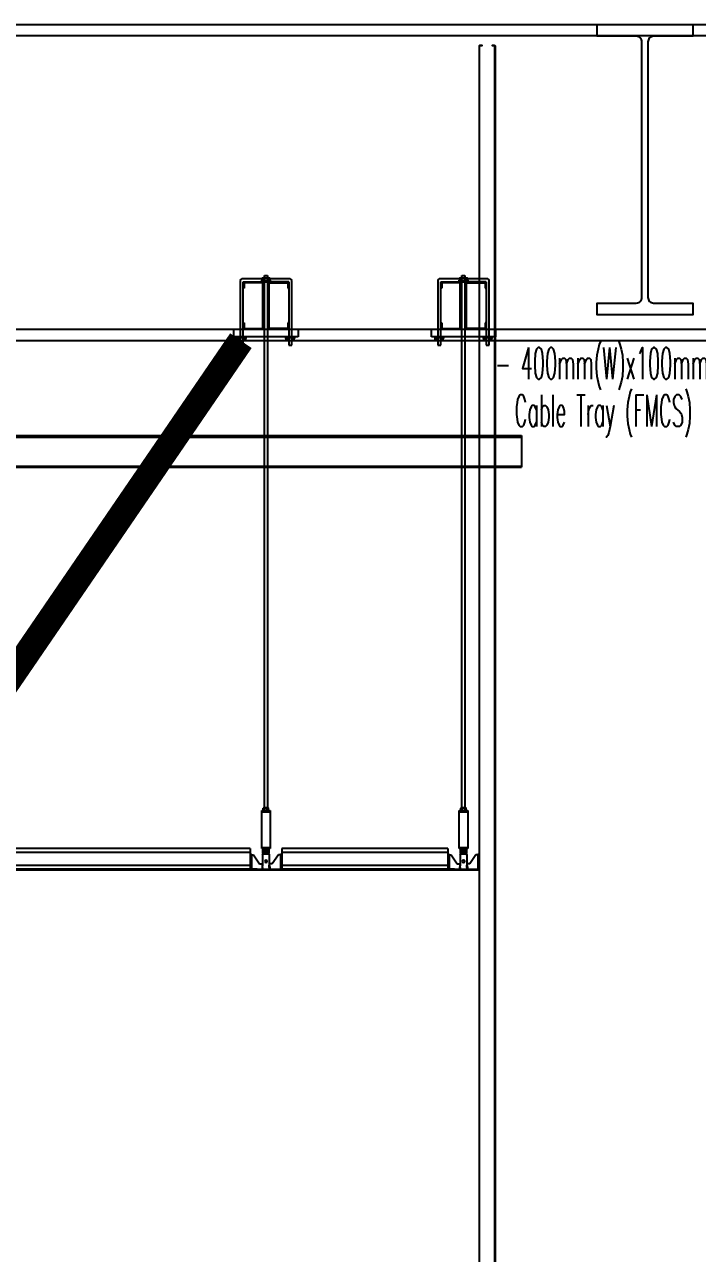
# Model space of a CAD drawing. Header units: millimetres. Extents: x -32710 to 654186, y -254124 to 420220.
# Drawn here: x 266636 to 268766, y 389838 to 393725 of the extents above; entities that cross this region are included whole.
import ezdxf
from ezdxf.enums import TextEntityAlignment as Align
from ezdxf.xclip import XClip

# ---------------------------------------------------------------- set-up
doc = ezdxf.new("R2010")
doc.units = ezdxf.units.MM
doc.header["$LTSCALE"] = 1000
for name, color, linetype in [('A-WALL-F1', 190, 'Continuous'), ('M-PIPE-E11-HV&LV&ELV', 22, 'Continuous'), ('M-TXT', 3, 'Continuous'), ('TPH12-SEC-@E$0$KABE1', 252, 'Continuous'), ('TPH12-SEC-@E$0$STEEL2', 252, 'Continuous'), ('TPH12-SEC-@E$0$STEEL3', 252, 'Continuous'), ('YFSHI-02(E-LINE)$0$SH-LINE-10', 10, 'Continuous'), ('YFSHI-02(E-LINE)$0$SH-LINE-130', 130, 'Continuous'), ('YFSHI-02(E-LINE)$0$SH-LINE-82', 82, 'Continuous')]:
    doc.layers.add(name, color=color, linetype=linetype)
doc.styles.add('aa-txt', font='simplex.shx', dxfattribs={"width": 0.7, "bigfont": 'chineset.shx'})

# ---------------------------------------------------------------- blocks, each defined once
blk = doc.blocks.new('TPH12-SEC-@E')
at = {"layer": 'TPH12-SEC-@E$0$KABE1'}
blk.add_line((47000, 393725), (273000, 393725), dxfattribs=at)
at = {"layer": 'TPH12-SEC-@E$0$STEEL2'}
blk.add_lwpolyline([(268448.5, 393725), (268751.5, 393725), (268751.5, 393688), (268627.5, 393688, 0.414214), (268609.5, 393670), (268609.5, 392862, 0.414214), (268627.5, 392844), (268751.5, 392844), (268751.5, 392807), (268448.5, 392807), (268448.5, 392844), (268572.5, 392844, 0.414214), (268590.5, 392862), (268590.5, 393670, 0.414214), (268572.5, 393688), (268448.5, 393688)], format="xyb", close=True, dxfattribs=at)
at = {"layer": 'TPH12-SEC-@E$0$STEEL3', "linetype": 'Continuous'}
for p, q in [((272350, 393689), (264750, 393689)), ((264750, 392761), (272350, 392761)), ((272350, 392725), (264750, 392725))]:
    blk.add_line(p, q, dxfattribs=at)
blk = doc.blocks.new('YFSHI-02(E-LINE)$0$CEILING-A')
for p, q in [((-110, 6.8), (-110, 0)), ((-110, 6.8), (0, 6.8)), ((-110, 5.57), (0, 5.57)), ((0, 6.8), (0, 0)), ((-110, 1.52), (0, 1.52)), ((-110, 0.28), (0, 0.28)), ((-110, 0), (0, 0))]:
    blk.add_line(p, q)
blk = doc.blocks.new('YFSHI-02(E-LINE)$0$1')
for p, q in [((0.45, 5.1), (0, 5.1)), ((0, 5.1), (0, 0)), ((0.45, 4.8), (0.45, 5.1)), ((0.45, 4.8), (1.05, 4.8)), ((0.45, 4.8), (0.45, 0.28)), ((1.05, 4.8), (3, 2.05)), ((3.95, 4.8), (3.95, 2.05)), ((4.25, 5.1), (5.75, 5.1)), ((6.05, 4.8), (6.05, 2.05)), ((8.95, 4.8), (7, 2.05)), ((9.55, 4.8), (8.95, 4.8)), ((9.55, 4.8), (9.55, 5.1)), ((9.55, 5.1), (10, 5.1)), ((9.55, 4.8), (9.55, 0.33)), ((10, 5.1), (10, 0)), ((9.4, 0.33), (0, 0.33)), ((0, 0.25), (5.68, 0.25)), ((0, 0), (10, 0)), ((2.2, 0), (5, 0)), ((3, 2.05), (3.95, 2.05)), ((3.95, 1.55), (3.75, 0.88)), ((3.75, 0.88), (3.95, 0.88)), ((3.75, 0.88), (3.75, 0.25)), ((3.95, 2.05), (3.95, 1.55)), ((3.95, 0.88), (3.95, 1.55)), ((3.95, 0.88), (3.95, 0.45)), ((10, 0.25), (4.32, 0.25)), ((7, 2.05), (6.05, 2.05)), ((6.05, 2.05), (6.05, 1.55)), ((6.05, 1.55), (6.25, 0.88)), ((6.05, 0.88), (6.05, 1.55)), ((6.25, 0.88), (6.05, 0.88)), ((6.05, 0.88), (6.05, 0.45)), ((6.25, 0.88), (6.25, 0.25)), ((7.8, 0.33), (10, 0.33))]:
    blk.add_line(p, q)
blk.add_lwpolyline([(4.3, 5.1), (4.3, 5.4, 0.414214), (4.2, 5.5), (3.96, 5.5, -0.414214), (3.94, 5.52), (3.94, 6.76, -0.414214), (3.98, 6.8), (4.46, 6.8, -0.414214), (4.5, 6.76), (4.5, 6.42, -0.414214), (4.48, 6.4), (4.18, 6.4, 0.414214), (4.16, 6.38), (4.16, 5.8, 0.414214), (4.26, 5.7), (5.74, 5.7, 0.414214), (5.84, 5.8), (5.84, 6.38, 0.414214), (5.82, 6.4), (5.52, 6.4, -0.414214), (5.5, 6.42), (5.5, 6.76, -0.414214), (5.54, 6.8), (6.02, 6.8, -0.414214), (6.06, 6.76), (6.06, 5.52, -0.414214), (6.04, 5.5), (5.8, 5.5, 0.414214), (5.7, 5.4), (5.7, 5.1)], format="xyb")
blk.add_lwpolyline([(4.52, 5.5, 0.414214), (4.42, 5.4), (4.42, 5.2, 0.414214), (4.52, 5.1), (5.48, 5.1, 0.414214), (5.58, 5.2), (5.58, 5.4, 0.414214), (5.48, 5.5)], format="xyb", close=True)
blk.add_circle((5, 2.8), 0.41)
for centre, radius, start, end in [((4.25, 4.8), 0.3, 90, 180), ((5.75, 4.8), 0.3, 0, 90), ((3.75, 0.45), 0.2, 270, 0), ((6.25, 0.45), 0.2, 180, 270)]:
    blk.add_arc(centre, radius, start, end)
blk = doc.blocks.new('YFSHI-02(E-LINE)')
at = {"layer": 'YFSHI-02(E-LINE)$0$SH-LINE-10'}
for p, q in [((267318.5, 392915.5), (267318.5, 392711.3)), ((267476.5, 392920.5), (267323.5, 392920.5)), ((267328, 392711.3), (267328, 392911)), ((267328, 392911), (267472, 392911)), ((267416.5, 392913.1), (267383.5, 392913.1)), ((267383.5, 392911), (267383.5, 392913.1)), ((267416.5, 392911), (267383.5, 392911)), ((267387.3, 392921.8), (267387.3, 392914.3)), ((267387.3, 392921.8), (267387.3, 392914.3)), ((267411.7, 392923), (267388.3, 392923)), ((267411.7, 392923), (267388.3, 392923)), ((267390.7, 392922.7), (267388.3, 392922.7)), ((267390.7, 392922.7), (267388.3, 392922.7)), ((267390.7, 392913.4), (267388.3, 392913.4)), ((267390.7, 392913.4), (267388.3, 392913.4)), ((267411.7, 392913.1), (267388.3, 392913.1)), ((267393.2, 392921.8), (267393.2, 392914.3)), ((267393.2, 392921.8), (267393.2, 392914.3)), ((267395.2, 391247), (267395.2, 392931)), ((267395.2, 392931), (267404.8, 392931)), ((267403.5, 392922.7), (267396.5, 392922.7)), ((267403.5, 392922.7), (267396.5, 392922.7)), ((267403.5, 392913.4), (267396.5, 392913.4)), ((267403.5, 392913.4), (267396.5, 392913.4)), ((267404.8, 392931), (267404.8, 391247)), ((267406.8, 392921.8), (267406.8, 392914.3)), ((267406.8, 392921.8), (267406.8, 392914.3)), ((267409.3, 392922.7), (267411.7, 392922.7)), ((267409.3, 392922.7), (267411.7, 392922.7)), ((267409.3, 392913.4), (267411.7, 392913.4)), ((267409.3, 392913.4), (267411.7, 392913.4)), ((267412.7, 392921.8), (267412.7, 392914.3)), ((267412.7, 392921.8), (267412.7, 392914.3)), ((267416.5, 392911), (267416.5, 392913.1)), ((267472, 392911), (267472, 392711.3)), ((267481.5, 392737.3), (267481.5, 392915.5)), ((267943.9, 392915.5, 0), (267943.9, 392711.3, 0)), ((268102, 392920.5, 0), (267948.9, 392920.5, 0)), ((267953.4, 392711.3, 0), (267953.4, 392911, 0)), ((267953.4, 392911, 0), (268097.4, 392911, 0)), ((268042, 392913.1, 0), (268008.9, 392913.1, 0)), ((268008.9, 392911, 0), (268008.9, 392913.1, 0)), ((268042, 392911, 0), (268008.9, 392911, 0)), ((268012.8, 392921.8, 0), (268012.8, 392914.3, 0)), ((268012.8, 392921.8, 0), (268012.8, 392914.3, 0)), ((268037.2, 392923, 0), (268013.7, 392923, 0)), ((268037.2, 392923, 0), (268013.7, 392923, 0)), ((268037.2, 392913.1, 0), (268013.7, 392913.1, 0)), ((268016.2, 392922.7, 0), (268013.8, 392922.7, 0)), ((268016.2, 392922.7, 0), (268013.8, 392922.7, 0)), ((268016.2, 392913.4, 0), (268013.8, 392913.4, 0)), ((268016.2, 392913.4, 0), (268013.8, 392913.4, 0)), ((268018.6, 392921.8, 0), (268018.6, 392914.3, 0)), ((268018.6, 392921.8, 0), (268018.6, 392914.3, 0)), ((268020.7, 391247, 0), (268020.7, 392931, 0)), ((268020.7, 392931, 0), (268030.2, 392931, 0)), ((268029, 392922.7, 0), (268021.9, 392922.7, 0)), ((268029, 392922.7, 0), (268021.9, 392922.7, 0)), ((268029, 392913.4, 0), (268021.9, 392913.4, 0)), ((268029, 392913.4, 0), (268021.9, 392913.4, 0)), ((268030.2, 392931, 0), (268030.2, 391247, 0)), ((268032.3, 392921.8, 0), (268032.3, 392914.3, 0)), ((268032.3, 392921.8, 0), (268032.3, 392914.3, 0)), ((268034.7, 392922.7, 0), (268037.1, 392922.7, 0)), ((268034.7, 392922.7, 0), (268037.1, 392922.7, 0)), ((268034.7, 392913.4, 0), (268037.1, 392913.4, 0)), ((268034.7, 392913.4, 0), (268037.1, 392913.4, 0)), ((268038.1, 392921.8, 0), (268038.1, 392914.3, 0)), ((268038.1, 392921.8, 0), (268038.1, 392914.3, 0)), ((268042, 392911, 0), (268042, 392913.1, 0)), ((268097.4, 392911, 0), (268097.4, 392711.3, 0)), ((268107, 392737.3, 0), (268107, 392915.5, 0)), ((267298.2, 392761), (267501.8, 392761)), ((267298.2, 392737.3), (267298.2, 392761)), ((267501.8, 392761), (267501.8, 392737.3)), ((267923.7, 392761, 0), (268127.2, 392761, 0)), ((267923.7, 392737.3, 0), (267923.7, 392761, 0)), ((268127.2, 392761, 0), (268127.2, 392737.3, 0)), ((267501.8, 392737.3), (267298.2, 392737.3)), ((267306.7, 392737.3), (267339.8, 392737.3)), ((267306.7, 392737.3), (267306.7, 392735.2)), ((267306.7, 392735.2), (267339.8, 392735.2)), ((267310.6, 392726.5), (267310.6, 392734)), ((267310.6, 392726.5), (267310.6, 392734)), ((267311.5, 392735.2), (267335, 392735.2)), ((267311.5, 392725.3), (267335, 392725.3)), ((267311.5, 392725.3), (267335, 392725.3)), ((267314, 392734.9), (267311.6, 392734.9)), ((267314, 392734.9), (267311.6, 392734.9)), ((267314, 392725.7), (267311.6, 392725.7)), ((267314, 392725.7), (267311.6, 392725.7)), ((267316.4, 392726.5), (267316.4, 392734)), ((267316.4, 392726.5), (267316.4, 392734)), ((267319.7, 392734.9), (267326.8, 392734.9)), ((267319.7, 392734.9), (267326.8, 392734.9)), ((267319.7, 392725.7), (267326.8, 392725.7)), ((267319.7, 392725.7), (267326.8, 392725.7)), ((267330, 392726.5), (267330, 392734)), ((267330, 392726.5), (267330, 392734)), ((267332.5, 392734.9), (267334.9, 392734.9)), ((267332.5, 392734.9), (267334.9, 392734.9)), ((267332.5, 392725.7), (267334.9, 392725.7)), ((267332.5, 392725.7), (267334.9, 392725.7)), ((267335.9, 392726.5), (267335.9, 392734)), ((267335.9, 392726.5), (267335.9, 392734)), ((267339.8, 392737.3), (267339.8, 392735.2)), ((267460.2, 392737.3), (267493.3, 392737.3)), ((267460.2, 392737.3), (267460.2, 392735.2)), ((267460.2, 392735.2), (267493.3, 392735.2)), ((267464.1, 392726.5), (267464.1, 392734)), ((267464.1, 392726.5), (267464.1, 392734)), ((267465, 392735.2), (267488.5, 392735.2)), ((267465, 392725.3), (267488.5, 392725.3)), ((267465, 392725.3), (267488.5, 392725.3)), ((267467.5, 392734.9), (267465.1, 392734.9)), ((267467.5, 392734.9), (267465.1, 392734.9)), ((267467.5, 392725.7), (267465.1, 392725.7)), ((267467.5, 392725.7), (267465.1, 392725.7)), ((267470, 392726.5), (267470, 392734)), ((267470, 392726.5), (267470, 392734)), ((267473.2, 392734.9), (267480.3, 392734.9)), ((267473.2, 392734.9), (267480.3, 392734.9)), ((267473.2, 392725.7), (267480.3, 392725.7)), ((267473.2, 392725.7), (267480.3, 392725.7)), ((267481.5, 392711.3), (267481.5, 392737.3)), ((267483.6, 392726.5), (267483.6, 392734)), ((267483.6, 392726.5), (267483.6, 392734)), ((267486, 392734.9), (267488.4, 392734.9)), ((267486, 392734.9), (267488.4, 392734.9)), ((267486, 392725.7), (267488.4, 392725.7)), ((267486, 392725.7), (267488.4, 392725.7)), ((267489.4, 392726.5), (267489.4, 392734)), ((267489.4, 392726.5), (267489.4, 392734)), ((267493.3, 392737.3), (267493.3, 392735.2)), ((268127.2, 392737.3, 0), (267923.7, 392737.3, 0)), ((267932.2, 392737.3, 0), (267965.2, 392737.3, 0)), ((267932.2, 392737.3, 0), (267932.2, 392735.2, 0)), ((267932.2, 392735.2, 0), (267965.2, 392735.2, 0)), ((267936, 392726.5, 0), (267936, 392734, 0)), ((267936, 392726.5, 0), (267936, 392734, 0)), ((267937, 392735.2, 0), (267960.4, 392735.2, 0)), ((267939.4, 392734.9, 0), (267937, 392734.9, 0)), ((267939.4, 392734.9, 0), (267937, 392734.9, 0)), ((267939.4, 392725.7, 0), (267937, 392725.7, 0)), ((267939.4, 392725.7, 0), (267937, 392725.7, 0)), ((267937, 392725.3, 0), (267960.4, 392725.3, 0)), ((267937, 392725.3, 0), (267960.4, 392725.3, 0)), ((267941.9, 392726.5, 0), (267941.9, 392734, 0)), ((267941.9, 392726.5, 0), (267941.9, 392734, 0)), ((267945.2, 392734.9, 0), (267952.2, 392734.9, 0)), ((267945.2, 392734.9, 0), (267952.2, 392734.9, 0)), ((267945.2, 392725.7, 0), (267952.2, 392725.7, 0)), ((267945.2, 392725.7, 0), (267952.2, 392725.7, 0)), ((267955.5, 392726.5, 0), (267955.5, 392734, 0)), ((267955.5, 392726.5, 0), (267955.5, 392734, 0)), ((267958, 392734.9, 0), (267960.4, 392734.9, 0)), ((267958, 392734.9, 0), (267960.4, 392734.9, 0)), ((267958, 392725.7, 0), (267960.4, 392725.7, 0)), ((267958, 392725.7, 0), (267960.4, 392725.7, 0)), ((267961.4, 392726.5, 0), (267961.4, 392734, 0)), ((267961.4, 392726.5, 0), (267961.4, 392734, 0)), ((267965.2, 392737.3, 0), (267965.2, 392735.2, 0)), ((268085.7, 392737.3, 0), (268118.7, 392737.3, 0)), ((268085.7, 392737.3, 0), (268085.7, 392735.2, 0)), ((268085.7, 392735.2, 0), (268118.7, 392735.2, 0)), ((268089.5, 392726.5, 0), (268089.5, 392734, 0)), ((268089.5, 392726.5, 0), (268089.5, 392734, 0)), ((268090.5, 392735.2, 0), (268113.9, 392735.2, 0)), ((268092.9, 392734.9, 0), (268090.5, 392734.9, 0)), ((268092.9, 392734.9, 0), (268090.5, 392734.9, 0)), ((268092.9, 392725.7, 0), (268090.5, 392725.7, 0)), ((268092.9, 392725.7, 0), (268090.5, 392725.7, 0)), ((268090.5, 392725.3, 0), (268113.9, 392725.3, 0)), ((268090.5, 392725.3, 0), (268113.9, 392725.3, 0)), ((268095.4, 392726.5, 0), (268095.4, 392734, 0)), ((268095.4, 392726.5, 0), (268095.4, 392734, 0)), ((268098.7, 392734.9, 0), (268105.7, 392734.9, 0)), ((268098.7, 392734.9, 0), (268105.7, 392734.9, 0)), ((268098.7, 392725.7, 0), (268105.7, 392725.7, 0)), ((268098.7, 392725.7, 0), (268105.7, 392725.7, 0)), ((268107, 392711.3, 0), (268107, 392737.3, 0)), ((268109, 392726.5, 0), (268109, 392734, 0)), ((268109, 392726.5, 0), (268109, 392734, 0)), ((268111.5, 392734.9, 0), (268113.9, 392734.9, 0)), ((268111.5, 392734.9, 0), (268113.9, 392734.9, 0)), ((268111.5, 392725.7, 0), (268113.9, 392725.7, 0)), ((268111.5, 392725.7, 0), (268113.9, 392725.7, 0)), ((268114.9, 392726.5, 0), (268114.9, 392734, 0)), ((268114.9, 392726.5, 0), (268114.9, 392734, 0)), ((268118.7, 392737.3, 0), (268118.7, 392735.2, 0)), ((267318.5, 392711.3), (267328, 392711.3)), ((267472, 392711.3), (267481.5, 392711.3)), ((267943.9, 392711.3, 0), (267953.4, 392711.3, 0)), ((268097.4, 392711.3, 0), (268107, 392711.3, 0)), ((267386.6, 391238.5), (267413.4, 391238.5)), ((267386.6, 391238.5), (267413.4, 391238.5)), ((267386.6, 391118), (267386.6, 391238.5)), ((267386.6, 391118), (267386.6, 391238.5)), ((267386.6, 391238.5), (267413.4, 391238.5)), ((267391.5, 391239.3), (267391.5, 391246.1)), ((267391.5, 391239.3), (267391.5, 391246.1)), ((267392.1, 391247), (267407.9, 391247)), ((267392.1, 391247), (267407.9, 391247)), ((267392.1, 391238.5), (267407.9, 391238.5)), ((267392.1, 391238.5), (267407.9, 391238.5)), ((267394.5, 391246.7), (267392.2, 391246.7)), ((267394.5, 391246.7), (267392.2, 391246.7)), ((267394.5, 391238.7), (267392.2, 391238.7)), ((267394.5, 391238.7), (267392.2, 391238.7)), ((267404.8, 391247), (267395.2, 391247)), ((267396.2, 391239.3), (267396.2, 391246.1)), ((267396.2, 391239.3), (267396.2, 391246.1)), ((267398.5, 391246.7), (267401.5, 391246.7)), ((267398.5, 391238.7), (267401.5, 391238.7)), ((267398.5, 391238.7), (267401.5, 391238.7)), ((267403.8, 391239.3), (267403.8, 391246.1)), ((267403.8, 391239.3), (267403.8, 391246.1)), ((267405.5, 391246.7), (267407.8, 391246.7)), ((267405.5, 391246.7), (267407.8, 391246.7)), ((267405.5, 391238.7), (267407.8, 391238.7)), ((267405.5, 391238.7), (267407.8, 391238.7)), ((267408.5, 391239.3), (267408.5, 391246.1)), ((267408.5, 391239.3), (267408.5, 391246.1)), ((267413.4, 391238.5), (267413.4, 391118)), ((267413.4, 391238.5), (267413.4, 391118)), ((268012.1, 391238.5, 0), (268038.8, 391238.5, 0)), ((268012.1, 391238.5, 0), (268038.8, 391238.5, 0)), ((268012.1, 391118, 0), (268012.1, 391238.5, 0)), ((268012.1, 391118, 0), (268012.1, 391238.5, 0)), ((268012.1, 391238.5, 0), (268038.8, 391238.5, 0)), ((268016.9, 391239.3, 0), (268016.9, 391246.1, 0)), ((268016.9, 391239.3, 0), (268016.9, 391246.1, 0)), ((268017.6, 391247, 0), (268033.3, 391247, 0)), ((268017.6, 391247, 0), (268033.3, 391247, 0)), ((268020, 391246.7, 0), (268017.6, 391246.7, 0)), ((268020, 391246.7, 0), (268017.6, 391246.7, 0)), ((268020, 391238.7, 0), (268017.6, 391238.7, 0)), ((268020, 391238.7, 0), (268017.6, 391238.7, 0)), ((268017.6, 391238.5, 0), (268033.3, 391238.5, 0)), ((268017.6, 391238.5, 0), (268033.3, 391238.5, 0)), ((268030.2, 391247, 0), (268020.7, 391247, 0)), ((268021.7, 391239.3, 0), (268021.7, 391246.1, 0)), ((268021.7, 391239.3, 0), (268021.7, 391246.1, 0)), ((268024, 391246.7, 0), (268026.9, 391246.7, 0)), ((268024, 391238.7, 0), (268026.9, 391238.7, 0)), ((268024, 391238.7, 0), (268026.9, 391238.7, 0)), ((268029.2, 391239.3, 0), (268029.2, 391246.1, 0)), ((268029.2, 391239.3, 0), (268029.2, 391246.1, 0)), ((268030.9, 391246.7, 0), (268033.3, 391246.7, 0)), ((268030.9, 391246.7, 0), (268033.3, 391246.7, 0)), ((268030.9, 391238.7, 0), (268033.3, 391238.7, 0)), ((268030.9, 391238.7, 0), (268033.3, 391238.7, 0)), ((268034, 391239.3, 0), (268034, 391246.1, 0)), ((268034, 391239.3, 0), (268034, 391246.1, 0)), ((268038.8, 391238.5, 0), (268038.8, 391118, 0)), ((268038.8, 391238.5, 0), (268038.8, 391118, 0)), ((267413.4, 391118), (267386.6, 391118)), ((267413.4, 391118), (267386.6, 391118)), ((267392.1, 391108.9), (267392.1, 391113.3)), ((267408.1, 391113.3), (267392.1, 391113.3)), ((267408.3, 391108.9), (267392.1, 391108.9)), ((267393.2, 391108.9), (267393.2, 391113.3)), ((267395.6, 391113.3), (267395.6, 391113.9)), ((267404.3, 391113.9), (267395.6, 391113.9)), ((267395.8, 391108.9), (267395.8, 391113.3)), ((267395.9, 391113.9), (267395.9, 391118)), ((267404.1, 391113.9), (267404.1, 391118)), ((267404.3, 391113.3), (267404.3, 391113.9)), ((267408.3, 391109), (267408.3, 391113.1)), ((268038.8, 391118, 0), (268012.1, 391118, 0)), ((268038.8, 391118, 0), (268012.1, 391118, 0)), ((268017.6, 391108.9, 0), (268017.6, 391113.3, 0)), ((268033.6, 391113.3, 0), (268017.6, 391113.3, 0)), ((268033.7, 391108.9, 0), (268017.6, 391108.9, 0)), ((268018.7, 391108.9, 0), (268018.7, 391113.3, 0)), ((268021, 391113.3, 0), (268021, 391113.9, 0)), ((268029.8, 391113.9, 0), (268021, 391113.9, 0)), ((268021.2, 391108.9, 0), (268021.2, 391113.3, 0)), ((268021.3, 391113.9, 0), (268021.3, 391118, 0)), ((268029.6, 391113.9, 0), (268029.6, 391118, 0)), ((268029.8, 391113.3, 0), (268029.8, 391113.9, 0)), ((268033.8, 391109, 0), (268033.8, 391113.1, 0))]:
    blk.add_line(p, q, dxfattribs=at)
for points in [[(267386.6, 391234.8), (267413.4, 391234.8)], [(267386.6, 391234.8), (267413.4, 391234.8)], [(267386.6, 391121.6), (267413.4, 391121.6)], [(267386.6, 391121.6), (267413.4, 391121.6)]]:
    blk.add_lwpolyline(points, dxfattribs=at)
at = {"layer": 'YFSHI-02(E-LINE)$0$SH-LINE-10', "elevation": 0}
for points in [[(268012.1, 391234.8), (268038.8, 391234.8)], [(268012.1, 391234.8), (268038.8, 391234.8)], [(268012.1, 391121.6), (268038.8, 391121.6)], [(268012.1, 391121.6), (268038.8, 391121.6)]]:
    blk.add_lwpolyline(points, dxfattribs=at)
at = {"layer": 'YFSHI-02(E-LINE)$0$SH-LINE-10'}
for centre, radius, start, end in [((267323.5, 392915.5), 5, 90, 180), ((267389.3, 392921.2), 2.1, 120.5681, 163.207), ((267389.3, 392921.2), 2.1, 120.5681, 163.207), ((267389.1, 392920.8), 2.02, 111.8965, 149.5654), ((267389.1, 392920.8), 2.02, 111.8965, 149.5654), ((267389.1, 392915.3), 2.02, 210.4346, 248.1035), ((267389.1, 392915.3), 2.02, 210.4346, 248.1035), ((267389.3, 392914.9), 2.1, 196.793, 239.4319), ((267389.3, 392914.9), 2.1, 196.793, 239.4319), ((267389.3, 392914.6), 8.18, 61.7885, 80.1123), ((267389.3, 392914.6), 8.18, 61.7885, 80.1123), ((267389.3, 392921.5), 8.18, 279.8877, 298.2115), ((267389.3, 392921.5), 8.18, 279.8877, 298.2115), ((267397.2, 392913.2), 9.43, 94.1532, 114.8761), ((267397.2, 392913.2), 9.43, 94.1532, 114.8761), ((267397.2, 392922.8), 9.43, 245.1239, 265.8468), ((267397.2, 392922.8), 9.43, 245.1239, 265.8468), ((267402.8, 392913.2), 9.43, 65.1239, 85.8468), ((267402.8, 392913.2), 9.43, 65.1239, 85.8468), ((267402.8, 392922.8), 9.43, 274.1532, 294.8761), ((267402.8, 392922.8), 9.43, 274.1532, 294.8761), ((267410.7, 392914.6), 8.18, 99.8877, 118.2115), ((267410.7, 392914.6), 8.18, 99.8877, 118.2115), ((267410.7, 392921.5), 8.18, 241.7885, 260.1123), ((267410.7, 392921.5), 8.18, 241.7885, 260.1123), ((267410.7, 392921.2), 2.1, 16.793, 59.4319), ((267410.7, 392921.2), 2.1, 16.793, 59.4319), ((267410.9, 392920.8), 2.02, 30.4346, 68.1035), ((267410.9, 392920.8), 2.02, 30.4346, 68.1035), ((267410.7, 392914.9), 2.1, 300.5681, 343.207), ((267410.9, 392915.3), 2.02, 291.8965, 329.5654), ((267410.9, 392915.3), 2.02, 291.8965, 329.5654), ((267410.7, 392914.9), 2.1, 300.5681, 343.207), ((267476.5, 392915.5), 5, 0, 90), ((267948.9, 392915.5, 0), 5, 90, 180), ((268014.8, 392921.2, 0), 2.1, 120.5681, 163.207), ((268014.8, 392921.2, 0), 2.1, 120.5681, 163.207), ((268014.5, 392920.8, 0), 2.02, 111.8965, 149.5654), ((268014.5, 392920.8, 0), 2.02, 111.8965, 149.5654), ((268014.5, 392915.3, 0), 2.02, 210.4346, 248.1035), ((268014.5, 392915.3, 0), 2.02, 210.4346, 248.1035), ((268014.8, 392914.9, 0), 2.1, 196.793, 239.4319), ((268014.8, 392914.9, 0), 2.1, 196.793, 239.4319), ((268014.8, 392914.6, 0), 8.18, 61.7885, 80.1123), ((268014.8, 392914.6, 0), 8.18, 61.7885, 80.1123), ((268014.8, 392921.5, 0), 8.18, 279.8877, 298.2115), ((268014.8, 392921.5, 0), 8.18, 279.8877, 298.2115), ((268022.6, 392913.2, 0), 9.43, 94.1532, 114.8761), ((268022.6, 392913.2, 0), 9.43, 94.1532, 114.8761), ((268022.6, 392922.8, 0), 9.43, 245.1239, 265.8468), ((268022.6, 392922.8, 0), 9.43, 245.1239, 265.8468), ((268028.3, 392913.2, 0), 9.43, 65.1239, 85.8468), ((268028.3, 392913.2, 0), 9.43, 65.1239, 85.8468), ((268028.3, 392922.8, 0), 9.43, 274.1532, 294.8761), ((268028.3, 392922.8, 0), 9.43, 274.1532, 294.8761), ((268036.1, 392914.6, 0), 8.18, 99.8877, 118.2115), ((268036.1, 392914.6, 0), 8.18, 99.8877, 118.2115), ((268036.1, 392921.5, 0), 8.18, 241.7885, 260.1123), ((268036.1, 392921.5, 0), 8.18, 241.7885, 260.1123), ((268036.4, 392920.8, 0), 2.02, 30.4346, 68.1035), ((268036.4, 392920.8, 0), 2.02, 30.4346, 68.1035), ((268036.4, 392915.3, 0), 2.02, 291.8965, 329.5654), ((268036.4, 392915.3, 0), 2.02, 291.8965, 329.5654), ((268036.1, 392921.2, 0), 2.1, 16.793, 59.4319), ((268036.1, 392921.2, 0), 2.1, 16.793, 59.4319), ((268036.1, 392914.9, 0), 2.1, 300.5681, 343.207), ((268036.1, 392914.9, 0), 2.1, 300.5681, 343.207), ((268102, 392915.5, 0), 5, 0, 90), ((267312.6, 392733.4), 2.1, 120.5681, 163.207), ((267312.6, 392733.4), 2.1, 120.5681, 163.207), ((267312.3, 392733), 2.02, 111.8965, 149.5654), ((267312.3, 392733), 2.02, 111.8965, 149.5654), ((267312.3, 392727.5), 2.02, 210.4346, 248.1035), ((267312.6, 392727.1), 2.1, 196.793, 239.4319), ((267312.6, 392727.1), 2.1, 196.793, 239.4319), ((267312.3, 392727.5), 2.02, 210.4346, 248.1035), ((267312.6, 392726.8), 8.18, 61.7885, 80.1123), ((267312.6, 392726.8), 8.18, 61.7885, 80.1123), ((267312.6, 392733.7), 8.18, 279.8877, 298.2115), ((267312.6, 392733.7), 8.18, 279.8877, 298.2115), ((267320.4, 392725.5), 9.43, 94.1532, 114.8761), ((267320.4, 392725.5), 9.43, 94.1532, 114.8761), ((267320.4, 392735.1), 9.43, 245.1239, 265.8468), ((267320.4, 392735.1), 9.43, 245.1239, 265.8468), ((267326.1, 392725.5), 9.43, 65.1239, 85.8468), ((267326.1, 392725.5), 9.43, 65.1239, 85.8468), ((267326.1, 392735.1), 9.43, 274.1532, 294.8761), ((267326.1, 392735.1), 9.43, 274.1532, 294.8761), ((267333.9, 392726.8), 8.18, 99.8877, 118.2115), ((267333.9, 392726.8), 8.18, 99.8877, 118.2115), ((267333.9, 392733.7), 8.18, 241.7885, 260.1123), ((267333.9, 392733.7), 8.18, 241.7885, 260.1123), ((267334.2, 392733), 2.02, 30.4346, 68.1035), ((267334.2, 392733), 2.02, 30.4346, 68.1035), ((267334.2, 392727.5), 2.02, 291.8965, 329.5654), ((267334.2, 392727.5), 2.02, 291.8965, 329.5654), ((267333.9, 392733.4), 2.1, 16.793, 59.4319), ((267333.9, 392733.4), 2.1, 16.793, 59.4319), ((267333.9, 392727.1), 2.1, 300.5681, 343.207), ((267333.9, 392727.1), 2.1, 300.5681, 343.207), ((267466.1, 392733.4), 2.1, 120.5681, 163.207), ((267466.1, 392733.4), 2.1, 120.5681, 163.207), ((267465.8, 392733), 2.02, 111.8965, 149.5654), ((267465.8, 392733), 2.02, 111.8965, 149.5654), ((267465.8, 392727.5), 2.02, 210.4346, 248.1035), ((267466.1, 392727.1), 2.1, 196.793, 239.4319), ((267466.1, 392727.1), 2.1, 196.793, 239.4319), ((267465.8, 392727.5), 2.02, 210.4346, 248.1035), ((267466.1, 392726.8), 8.18, 61.7885, 80.1123), ((267466.1, 392726.8), 8.18, 61.7885, 80.1123), ((267466.1, 392733.7), 8.18, 279.8877, 298.2115), ((267466.1, 392733.7), 8.18, 279.8877, 298.2115), ((267473.9, 392725.5), 9.43, 94.1532, 114.8761), ((267473.9, 392725.5), 9.43, 94.1532, 114.8761), ((267473.9, 392735.1), 9.43, 245.1239, 265.8468), ((267473.9, 392735.1), 9.43, 245.1239, 265.8468), ((267479.6, 392725.5), 9.43, 65.1239, 85.8468), ((267479.6, 392725.5), 9.43, 65.1239, 85.8468), ((267479.6, 392735.1), 9.43, 274.1532, 294.8761), ((267479.6, 392735.1), 9.43, 274.1532, 294.8761), ((267487.4, 392726.8), 8.18, 99.8877, 118.2115), ((267487.4, 392726.8), 8.18, 99.8877, 118.2115), ((267487.4, 392733.7), 8.18, 241.7885, 260.1123), ((267487.4, 392733.7), 8.18, 241.7885, 260.1123), ((267487.7, 392733), 2.02, 30.4346, 68.1035), ((267487.7, 392733), 2.02, 30.4346, 68.1035), ((267487.7, 392727.5), 2.02, 291.8965, 329.5654), ((267487.7, 392727.5), 2.02, 291.8965, 329.5654), ((267487.4, 392733.4), 2.1, 16.793, 59.4319), ((267487.4, 392733.4), 2.1, 16.793, 59.4319), ((267487.4, 392727.1), 2.1, 300.5681, 343.207), ((267487.4, 392727.1), 2.1, 300.5681, 343.207), ((267938, 392733.4, 0), 2.1, 120.5681, 163.207), ((267938, 392733.4, 0), 2.1, 120.5681, 163.207), ((267937.8, 392733, 0), 2.02, 111.8965, 149.5654), ((267937.8, 392733, 0), 2.02, 111.8965, 149.5654), ((267937.8, 392727.5, 0), 2.02, 210.4346, 248.1035), ((267938, 392727.1, 0), 2.1, 196.793, 239.4319), ((267938, 392727.1, 0), 2.1, 196.793, 239.4319), ((267937.8, 392727.5, 0), 2.02, 210.4346, 248.1035), ((267938, 392726.8, 0), 8.18, 61.7885, 80.1123), ((267938, 392726.8, 0), 8.18, 61.7885, 80.1123), ((267938, 392733.7, 0), 8.18, 279.8877, 298.2115), ((267938, 392733.7, 0), 8.18, 279.8877, 298.2115), ((267945.9, 392725.5, 0), 9.43, 94.1532, 114.8761), ((267945.9, 392725.5, 0), 9.43, 94.1532, 114.8761), ((267945.9, 392735.1, 0), 9.43, 245.1239, 265.8468), ((267945.9, 392735.1, 0), 9.43, 245.1239, 265.8468), ((267951.5, 392725.5, 0), 9.43, 65.1239, 85.8468), ((267951.5, 392725.5, 0), 9.43, 65.1239, 85.8468), ((267951.5, 392735.1, 0), 9.43, 274.1532, 294.8761), ((267951.5, 392735.1, 0), 9.43, 274.1532, 294.8761), ((267959.4, 392726.8, 0), 8.18, 99.8877, 118.2115), ((267959.4, 392726.8, 0), 8.18, 99.8877, 118.2115), ((267959.4, 392733.7, 0), 8.18, 241.7885, 260.1123), ((267959.4, 392733.7, 0), 8.18, 241.7885, 260.1123), ((267959.3, 392733.4, 0), 2.1, 16.793, 59.4319), ((267959.3, 392733.4, 0), 2.1, 16.793, 59.4319), ((267959.6, 392733, 0), 2.02, 30.4346, 68.1035), ((267959.6, 392733, 0), 2.02, 30.4346, 68.1035), ((267959.6, 392727.5, 0), 2.02, 291.8965, 329.5654), ((267959.6, 392727.5, 0), 2.02, 291.8965, 329.5654), ((267959.3, 392727.1, 0), 2.1, 300.5681, 343.207), ((267959.3, 392727.1, 0), 2.1, 300.5681, 343.207), ((268091.6, 392733.4, 0), 2.1, 120.5681, 163.207), ((268091.6, 392733.4, 0), 2.1, 120.5681, 163.207), ((268091.3, 392733, 0), 2.02, 111.8965, 149.5654), ((268091.3, 392733, 0), 2.02, 111.8965, 149.5654), ((268091.3, 392727.5, 0), 2.02, 210.4346, 248.1035), ((268091.6, 392727.1, 0), 2.1, 196.793, 239.4319), ((268091.6, 392727.1, 0), 2.1, 196.793, 239.4319), ((268091.3, 392727.5, 0), 2.02, 210.4346, 248.1035), ((268091.5, 392726.8, 0), 8.18, 61.7885, 80.1123), ((268091.5, 392726.8, 0), 8.18, 61.7885, 80.1123), ((268091.5, 392733.7, 0), 8.18, 279.8877, 298.2115), ((268091.5, 392733.7, 0), 8.18, 279.8877, 298.2115), ((268099.4, 392725.5, 0), 9.43, 94.1532, 114.8761), ((268099.4, 392725.5, 0), 9.43, 94.1532, 114.8761), ((268099.4, 392735.1, 0), 9.43, 245.1239, 265.8468), ((268099.4, 392735.1, 0), 9.43, 245.1239, 265.8468), ((268105, 392725.5, 0), 9.43, 65.1239, 85.8468), ((268105, 392725.5, 0), 9.43, 65.1239, 85.8468), ((268105, 392735.1, 0), 9.43, 274.1532, 294.8761), ((268105, 392735.1, 0), 9.43, 274.1532, 294.8761), ((268112.9, 392726.8, 0), 8.18, 99.8877, 118.2115), ((268112.9, 392726.8, 0), 8.18, 99.8877, 118.2115), ((268112.9, 392733.7, 0), 8.18, 241.7885, 260.1123), ((268112.9, 392733.7, 0), 8.18, 241.7885, 260.1123), ((268112.9, 392733.4, 0), 2.1, 16.793, 59.4319), ((268112.9, 392733.4, 0), 2.1, 16.793, 59.4319), ((268113.1, 392733, 0), 2.02, 30.4346, 68.1035), ((268113.1, 392733, 0), 2.02, 30.4346, 68.1035), ((268113.1, 392727.5, 0), 2.02, 291.8965, 329.5654), ((268113.1, 392727.5, 0), 2.02, 291.8965, 329.5654), ((268112.9, 392727.1, 0), 2.1, 300.5681, 343.207), ((268112.9, 392727.1, 0), 2.1, 300.5681, 343.207), ((267392.9, 391245.7), 1.46, 120.5681, 163.207), ((267392.9, 391245.7), 1.46, 120.5681, 163.207), ((267392.7, 391245.4), 1.4, 111.8965, 149.5654), ((267392.7, 391245.4), 1.4, 111.8965, 149.5654), ((267392.9, 391239.7), 1.46, 196.793, 239.4319), ((267392.7, 391240), 1.4, 210.4346, 248.1035), ((267392.7, 391240), 1.4, 210.4346, 248.1035), ((267392.9, 391239.7), 1.46, 196.793, 239.4319), ((267393.6, 391241.1), 5.67, 61.7885, 80.1123), ((267393.6, 391241.1), 5.67, 61.7885, 80.1123), ((267393.6, 391244.3), 5.67, 279.8877, 298.2115), ((267393.6, 391244.3), 5.67, 279.8877, 298.2115), ((267399, 391240.2), 6.54, 94.1532, 114.8761), ((267399, 391240.2), 6.54, 94.1532, 114.8761), ((267399, 391245.2), 6.54, 245.1239, 265.8468), ((267399, 391245.2), 6.54, 245.1239, 265.8468), ((267401, 391240.2), 6.54, 65.1239, 85.8468), ((267401, 391240.2), 6.54, 65.1239, 85.8468), ((267401, 391245.2), 6.54, 274.1532, 294.8761), ((267401, 391245.2), 6.54, 274.1532, 294.8761), ((267406.4, 391241.1), 5.67, 99.8877, 118.2115), ((267406.4, 391241.1), 5.67, 99.8877, 118.2115), ((267406.4, 391244.3), 5.67, 241.7885, 260.1123), ((267406.4, 391244.3), 5.67, 241.7885, 260.1123), ((267407.3, 391245.4), 1.4, 30.4346, 68.1035), ((267407.3, 391245.4), 1.4, 30.4346, 68.1035), ((267407.3, 391240), 1.4, 291.8965, 329.5654), ((267407.3, 391240), 1.4, 291.8965, 329.5654), ((267407.1, 391245.7), 1.46, 16.793, 59.4319), ((267407.1, 391245.7), 1.46, 16.793, 59.4319), ((267407.1, 391239.7), 1.46, 300.5681, 343.207), ((267407.1, 391239.7), 1.46, 300.5681, 343.207), ((268018.3, 391245.7, 0), 1.46, 120.5681, 163.207), ((268018.3, 391245.7, 0), 1.46, 120.5681, 163.207), ((268018.1, 391245.4, 0), 1.4, 111.8965, 149.5654), ((268018.1, 391245.4, 0), 1.4, 111.8965, 149.5654), ((268018.3, 391239.7, 0), 1.46, 196.793, 239.4319), ((268018.1, 391240, 0), 1.4, 210.4346, 248.1035), ((268018.1, 391240, 0), 1.4, 210.4346, 248.1035), ((268018.3, 391239.7, 0), 1.46, 196.793, 239.4319), ((268019, 391241.1, 0), 5.67, 61.7885, 80.1123), ((268019, 391241.1, 0), 5.67, 61.7885, 80.1123), ((268019, 391244.3, 0), 5.67, 279.8877, 298.2115), ((268019, 391244.3, 0), 5.67, 279.8877, 298.2115), ((268024.4, 391240.2, 0), 6.54, 94.1532, 114.8761), ((268024.4, 391240.2, 0), 6.54, 94.1532, 114.8761), ((268024.4, 391245.2, 0), 6.54, 245.1239, 265.8468), ((268024.4, 391245.2, 0), 6.54, 245.1239, 265.8468), ((268026.5, 391240.2, 0), 6.54, 65.1239, 85.8468), ((268026.5, 391240.2, 0), 6.54, 65.1239, 85.8468), ((268026.5, 391245.2, 0), 6.54, 274.1532, 294.8761), ((268026.5, 391245.2, 0), 6.54, 274.1532, 294.8761), ((268031.9, 391241.1, 0), 5.67, 99.8877, 118.2115), ((268031.9, 391241.1, 0), 5.67, 99.8877, 118.2115), ((268031.9, 391244.3, 0), 5.67, 241.7885, 260.1123), ((268031.9, 391244.3, 0), 5.67, 241.7885, 260.1123), ((268032.6, 391245.7, 0), 1.46, 16.793, 59.4319), ((268032.6, 391245.7, 0), 1.46, 16.793, 59.4319), ((268032.8, 391245.4, 0), 1.4, 30.4346, 68.1035), ((268032.8, 391245.4, 0), 1.4, 30.4346, 68.1035), ((268032.6, 391239.7, 0), 1.46, 300.5681, 343.207), ((268032.8, 391240, 0), 1.4, 291.8965, 329.5654), ((268032.8, 391240, 0), 1.4, 291.8965, 329.5654), ((268032.6, 391239.7, 0), 1.46, 300.5681, 343.207), ((267397.4, 391111.1), 5.76, 157.8828, 180.1952), ((267397.4, 391111.1), 5.76, 179.8048, 202.1172), ((267405.9, 391111.2), 2.29, 356.5141, 63.2222), ((267405.9, 391111.2), 2.29, 356.5141, 63.2222), ((267405.9, 391111), 2.29, 296.7778, 3.4859), ((267408.1, 391113.1), 0.2, 0, 90), ((267408.3, 391109), 0.0625, 270, 0), ((268022.9, 391111.1, 0), 5.76, 157.8828, 180.1952), ((268022.9, 391111.1, 0), 5.76, 179.8048, 202.1172), ((268031.3, 391111.2, 0), 2.29, 356.5141, 63.2222), ((268031.3, 391111.2, 0), 2.29, 356.5141, 63.2222), ((268031.3, 391111, 0), 2.29, 296.7778, 3.4859), ((268033.6, 391113.1, 0), 0.2, 0, 90), ((268033.7, 391109, 0), 0.0625, 270, 0)]:
    blk.add_arc(centre, radius, start, end, dxfattribs=at)
at = {"layer": 'YFSHI-02(E-LINE)$0$SH-LINE-130'}
for p, q in [((267328, 392891), (267328, 392911)), ((267328, 392911), (267393, 392911)), ((267393, 392911), (267393, 392761)), ((267472, 392911), (267407, 392911)), ((267407, 392911), (267407, 392761)), ((267472, 392891), (267472, 392911)), ((267953.4, 392891, 0), (267953.4, 392911, 0)), ((267953.4, 392911, 0), (268018.4, 392911, 0)), ((268018.4, 392911, 0), (268018.4, 392761, 0)), ((268097.4, 392911, 0), (268032.4, 392911, 0)), ((268032.4, 392911, 0), (268032.4, 392761, 0)), ((268097.4, 392891, 0), (268097.4, 392911, 0)), ((267331, 392891), (267328, 392891)), ((267390, 392908), (267331, 392908)), ((267331, 392908), (267331, 392891)), ((267390, 392764), (267390, 392908)), ((267410, 392764), (267410, 392908)), ((267410, 392908), (267469, 392908)), ((267469, 392908), (267469, 392891)), ((267469, 392891), (267472, 392891)), ((267956.4, 392891, 0), (267953.4, 392891, 0)), ((268015.4, 392908, 0), (267956.4, 392908, 0)), ((267956.4, 392908, 0), (267956.4, 392891, 0)), ((268015.4, 392764, 0), (268015.4, 392908, 0)), ((268035.4, 392764, 0), (268035.4, 392908, 0)), ((268035.4, 392908, 0), (268094.4, 392908, 0)), ((268094.4, 392908, 0), (268094.4, 392891, 0)), ((268094.4, 392891, 0), (268097.4, 392891, 0)), ((267328, 392761), (267328, 392781)), ((267328, 392781), (267331, 392781)), ((267393, 392761), (267328, 392761)), ((267331, 392781), (267331, 392764)), ((267331, 392764), (267390, 392764)), ((267407, 392761), (267472, 392761)), ((267469, 392764), (267410, 392764)), ((267472, 392781), (267469, 392781)), ((267469, 392781), (267469, 392764)), ((267472, 392761), (267472, 392781)), ((267953.4, 392761, 0), (267953.4, 392781, 0)), ((267953.4, 392781, 0), (267956.4, 392781, 0)), ((268018.4, 392761, 0), (267953.4, 392761, 0)), ((267956.4, 392781, 0), (267956.4, 392764, 0)), ((267956.4, 392764, 0), (268015.4, 392764, 0)), ((268032.4, 392761, 0), (268097.4, 392761, 0)), ((268094.4, 392764, 0), (268035.4, 392764, 0)), ((268097.4, 392781, 0), (268094.4, 392781, 0)), ((268094.4, 392781, 0), (268094.4, 392764, 0)), ((268097.4, 392761, 0), (268097.4, 392781, 0))]:
    blk.add_line(p, q, dxfattribs=at)
at = {"layer": 'YFSHI-02(E-LINE)$0$SH-LINE-130', "const_width": 82.6}
blk.add_lwpolyline([(266220.7, 391118), (267320.6, 392725)], dxfattribs=at)
at = {"layer": 'YFSHI-02(E-LINE)$0$SH-LINE-82'}
for p, q in [((267975.4, 391118, 0), (267450, 391118)), ((267450, 391118), (267450, 391050)), ((267975.4, 391105.7, 0), (267450, 391105.7)), ((267975.4, 391118, 0), (267975.4, 391050, 0)), ((267975.4, 391065.2, 0), (267450, 391065.2)), ((267975.4, 391052.8, 0), (267450, 391052.8)), ((267975.4, 391050, 0), (267450, 391050))]:
    blk.add_line(p, q, dxfattribs=at)
at = {"layer": 'YFSHI-02(E-LINE)$0$SH-LINE-82', "xscale": -10, "yscale": 10, "zscale": 10}
for name, p in [('YFSHI-02(E-LINE)$0$CEILING-A', (266250, 391050)), ('YFSHI-02(E-LINE)$0$1', (267450, 391050)), ('YFSHI-02(E-LINE)$0$1', (268075.4, 391050, 0))]:
    blk.add_blockref(name, p, dxfattribs=at)

msp = doc.modelspace()

# ---------------------------------------------------------------- linework, layer by layer
at = {"layer": 'A-WALL-F1', "elevation": 0.00006}
for points in [[(268077.2499, 393658.4), (268084.4499, 393658.4), (268084.4499, 393659), (268077.2499, 393659, 0.4142135624), (268075.4499, 393657.2), (268075.4499, 385974.2, 0.4142129748), (268077.24991, 385972.4), (268084.44991, 385972.4), (268084.44991, 385973), (268077.24991, 385973, -0.4142135652), (268076.04991, 385974.2), (268076.0499, 393657.2, -0.4142135624)], [(268123.64991, 393658.4), (268116.44991, 393658.4), (268116.44991, 393659), (268123.64991, 393659, -0.4142135624), (268125.44991, 393657.2), (268125.44991, 385974.2, -0.4142129748), (268123.6499, 385972.4), (268116.44991, 385972.4), (268116.44991, 385973), (268123.6499, 385973, 0.4142135652), (268124.84991, 385974.2), (268124.84991, 393657.2, 0.4142135624)]]:
    msp.add_lwpolyline(points, format="xyb", close=True, dxfattribs=at)
at = {"layer": 'M-PIPE-E11-HV&LV&ELV', "ltscale": 0.01}
for p, q in [((263222.71836, 392425), (268209.26665, 392425)), ((263222.71836, 392420), (268209.26665, 392420)), ((263222.71836, 392328), (268209.26665, 392328)), ((263222.71836, 392325), (268209.26665, 392325))]:
    msp.add_line(p, q, dxfattribs=at)
at = {"layer": 'M-PIPE-E11-HV&LV&ELV'}
msp.add_line((268209.26665, 392425), (268209.26665, 392325), dxfattribs=at)

# ---------------------------------------------------------------- block references
msp.add_blockref('TPH12-SEC-@E', (0, 0))
ref = msp.add_blockref('YFSHI-02(E-LINE)', (0, 0))
XClip(ref).set_block_clipping_path([(193435.9728033519, 355635.7797075855), (305020.60558715, 413217.0386999981)])

# ---------------------------------------------------------------- texts
at = {"layer": 'M-TXT', "style": 'aa-txt', "width": 0.45}
for s, p in [('- 400mm(W)x100mm(H)', (268125.44991, 392653.33333)), ('  Cable Tray (FMCS)', (268125.44991, 392503.33333))]:
    msp.add_text(s, height=100, dxfattribs=at).set_placement(p, align=Align.MIDDLE_LEFT)

doc.saveas('drawing.dxf')
